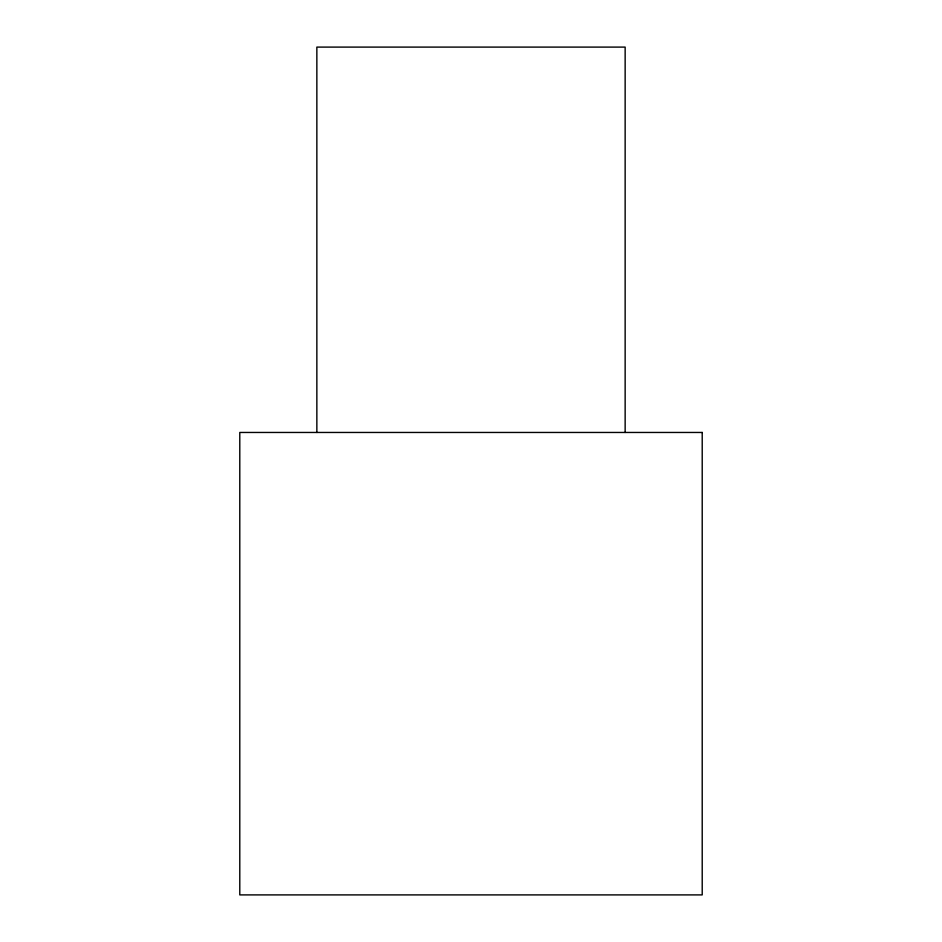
<?xml version="1.0" encoding="UTF-8"?>
<svg xmlns="http://www.w3.org/2000/svg" width="942" height="942" viewBox="0 0 942 942"><rect width="100%" height="100%" fill="white"/><g stroke="black" fill="none" stroke-linecap="round" stroke-linejoin="round"><path stroke-width="1.41" d="M625.147 432.46L625.147 47.1L316.853 47.1L316.853 432.46M702.214 432.46L239.786 432.46L239.786 894.9L702.214 894.9L702.214 432.46"/></g></svg>
